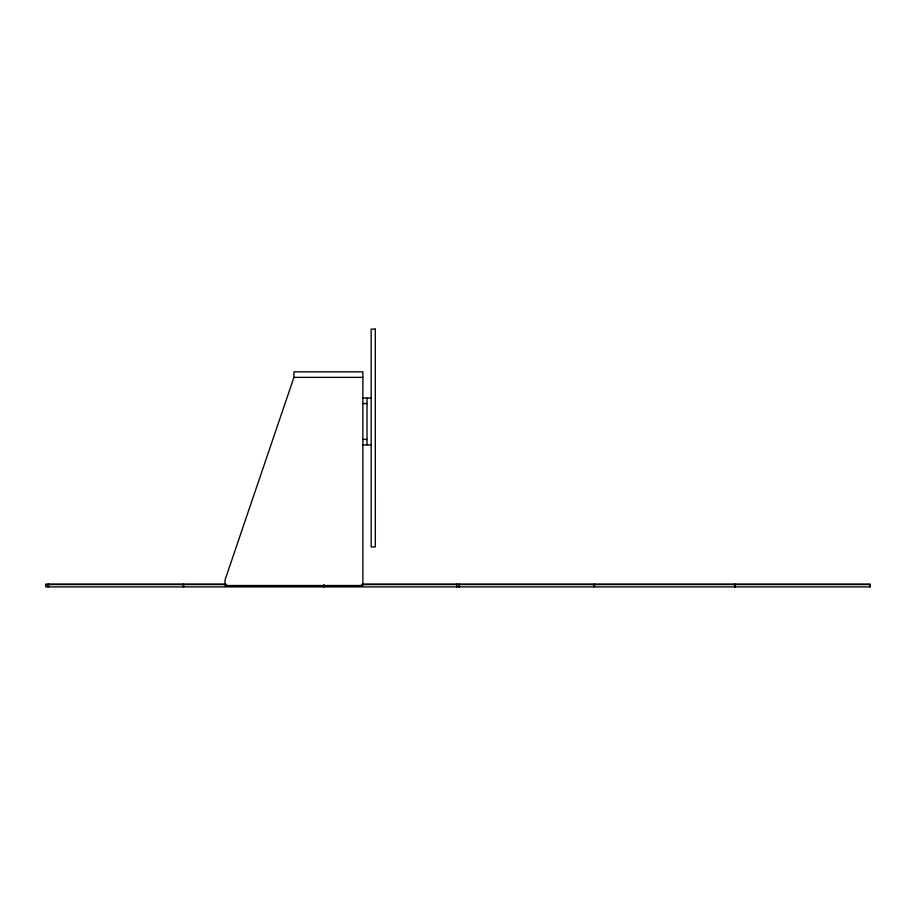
<?xml version="1.0" encoding="UTF-8"?>
<svg xmlns="http://www.w3.org/2000/svg" width="916" height="916" viewBox="0 0 916 916"><rect width="100%" height="100%" fill="white"/><g stroke="black" fill="none" stroke-linecap="round" stroke-linejoin="round"><path stroke-width="1.37" d="M293.944 377.358L225.015 580.011L225.015 585.519L362.873 585.519L362.873 371.839L293.944 371.839L293.944 377.358L362.873 377.358M362.873 398.036L371.152 398.036M362.873 403.544L367.018 403.544M362.873 439.394L367.018 439.394M362.873 444.901L371.152 444.901M226.115 584.145L45.8 584.145L45.8 586.904L870.2 586.904L870.2 584.145L362.06 584.145M45.8 584.557L226.115 584.557M362.06 584.557L870.2 584.557M869.788 584.557L869.788 586.904M735.101 584.145L735.101 586.904M734.689 584.557L734.689 586.904M594.484 584.145L594.484 586.904M594.072 584.557L594.072 586.904M459.374 584.145L459.374 586.904M458.962 584.557L458.962 586.904M456.626 584.145L456.626 586.904M367.018 398.036L367.018 444.901M323.863 584.557L323.863 586.904M183.658 584.145L183.658 586.904M183.246 584.557L183.246 586.904M48.559 584.145L48.559 586.904M48.147 584.557L48.147 586.904M375.297 329.096L371.163 329.096L371.186 546.921L375.331 546.921L375.297 329.096"/></g></svg>
